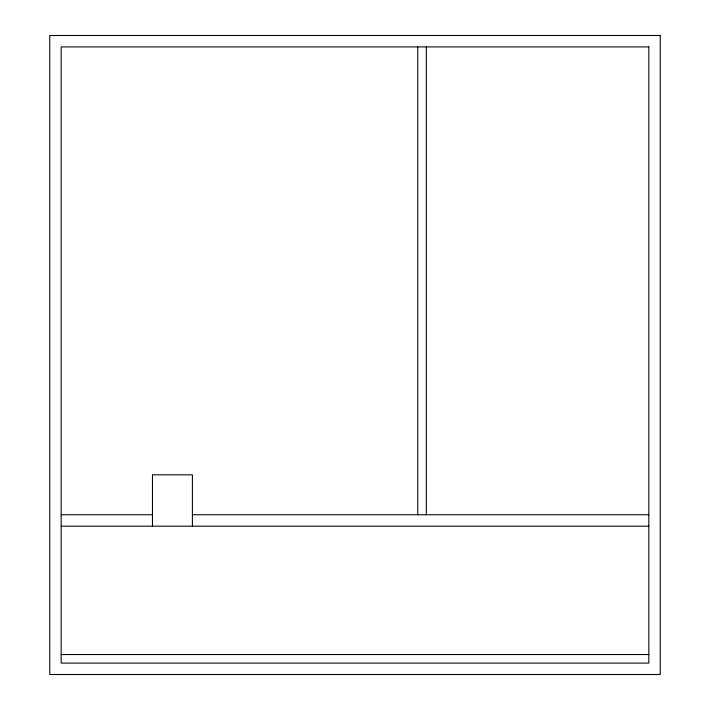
<?xml version="1.0" encoding="UTF-8"?>
<svg xmlns="http://www.w3.org/2000/svg" width="710" height="710" viewBox="0 0 710 710"><rect width="100%" height="100%" fill="white"/><g stroke="black" fill="none" stroke-linecap="round" stroke-linejoin="round"><path stroke-width="1.06" d="M61.175 514.75L152.464 514.75M192.401 514.75L648.825 514.75M61.175 526.163L648.825 526.163M61.175 654.531L648.825 654.531M426.32 46.913L426.32 514.75M417.755 46.913L417.755 514.75M192.401 526.163L192.401 474.812L152.464 474.812L152.464 526.163M660.238 35.5L49.762 35.5L49.762 674.5L660.238 674.5L660.238 35.5M648.825 46.913L61.175 46.913L61.175 663.087L648.825 663.087L648.825 46.913"/></g></svg>
